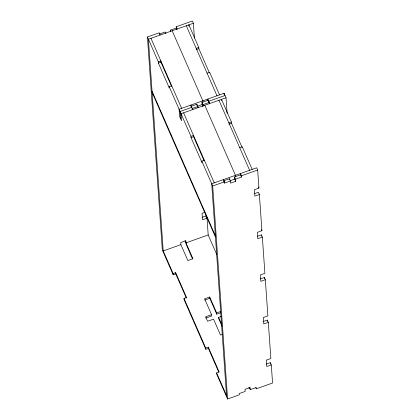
<?xml version="1.0" encoding="UTF-8"?>
<svg xmlns="http://www.w3.org/2000/svg" width="420" height="420" viewBox="0 0 420 420"><rect width="100%" height="100%" fill="white"/><g stroke="black" fill="none" stroke-linecap="round" stroke-linejoin="round"><path stroke-width="0.63" d="M173.208 274.822L173.119 273.546L175.66 272.638L175.749 273.919L173.208 274.822L162.33 249.989L147.436 36.976L159.175 32.807L160.151 35.044M176.967 29.731L176.143 26.78L192.407 21L193.389 23.236L194.428 38.11M159.264 34.083L165.202 31.973L165.937 33.652M170.405 31.763L170.294 30.167L176.232 28.056M193.389 23.236L148.412 39.212L163.306 252.221M171.728 85.748L169.186 86.646L169.276 87.927L158.398 63.089L158.309 61.813L160.85 60.91L160.944 62.186L171.565 86.431M196.214 48.347L198.76 47.444L188.864 24.843L188.953 26.135M158.398 63.089L160.944 62.186M196.303 49.623L198.849 48.72L198.76 47.444M207.091 73.185L209.638 72.277L219.534 94.878M224.059 93.272L179.088 109.247L179.582 116.351L181.54 120.818L181.041 113.72L226.018 97.739L224.059 93.272L224.154 94.568M198.324 107.599L196.854 104.244L190.916 106.355L190.827 105.079L192.78 109.547M202.828 106.244L202.094 104.57L201.947 102.438L207.884 100.328L207.795 99.047L209.753 103.52M191.803 107.315L180.065 111.484L180.563 118.582M225.041 95.508L208.777 101.283L208.866 102.564L202.923 104.675L203.039 106.27M197.568 106.176L202.094 104.57M191.893 108.591L197.831 106.481L197.909 107.546M204.356 160.251L201.821 161.154L201.91 162.43L191.032 137.597L190.942 136.316L193.478 135.418M228.847 122.855L231.394 121.947L221.492 99.351L221.582 100.642M191.032 137.597L193.578 136.694L193.489 135.413M228.937 124.131L231.483 123.228L231.394 121.947M239.72 147.688L242.267 146.785L252.168 169.386M229.483 178.752L223.545 180.863L224.522 183.099L230.465 180.989L229.483 178.752L229.561 179.818M235.704 181.309L234.728 179.072L234.575 176.946L240.518 174.835L240.429 173.554L241.406 175.791L241.495 177.067L235.557 179.177L235.704 181.309L230.612 183.12L230.465 180.989M266.359 364.088L270.322 362.681L271.299 364.917L272.564 383.024L256.3 388.799L256.211 387.524L250.273 389.634L250.121 387.503L245.033 389.314L245.18 391.44L239.243 393.55L239.332 394.832L227.593 399L212.693 185.992L224.432 181.818L223.456 179.587M241.406 175.791L257.67 170.011L256.694 167.779L211.717 183.755L226.611 396.764M230.202 180.684L234.728 179.072M257.67 170.011L258.935 188.118L254.41 189.725L254.856 196.119L259.387 194.507L258.405 192.276L254.447 193.683M204.871 212.352L202.046 213.355L202.493 219.749L207.018 218.138L206.036 215.906L202.078 217.313M192.523 258.851L186.081 244.136L185.84 240.723L180.747 242.534L180.899 244.666L163.217 250.945L173.119 273.546M185.987 242.855L208.194 234.969L207.018 218.138M259.387 194.507L261.917 230.722L257.392 232.328L257.838 238.718L262.363 237.111L261.382 234.875L257.423 236.282M205.837 349.33L205.748 348.049L208.294 347.146L208.383 348.427L205.837 349.33L184.081 299.659L183.992 298.379L186.538 297.476L175.66 272.638M260.405 278.885L264.364 277.478L265.34 279.715L267.876 315.924L263.351 317.531L263.797 323.925L268.322 322.313L267.341 320.082L263.382 321.489M220.91 312.69L216.752 314.171L216.662 312.889L209.701 296.998L204.608 298.804L211.57 314.701L211.659 315.977L205.721 318.087M204.697 300.085L209.79 298.274L209.701 296.998M265.34 279.715L260.815 281.321L260.368 274.932L264.894 273.32L262.363 237.111M211.57 314.701L205.632 316.811L207.59 321.279L213.528 319.169L220.49 335.066L222.185 334.462M216.662 312.889L220.82 311.414M222.059 326.293L218.71 318.638L218.621 317.363L220.994 316.517M227.593 399L216.715 374.162L216.626 372.887L219.172 371.983L208.294 347.146M271.299 364.917L266.774 366.524L266.327 360.134L270.853 358.528L268.322 322.313M198.849 48.72L209.47 72.965M231.483 123.228L242.099 147.472M258.447 187L258.935 188.118M186.307 25.751L216.988 95.781M218.941 100.254L249.622 170.289M176.143 26.78L177.125 29.012M207.884 100.328L209.354 103.682M240.518 174.835L241.495 177.067M261.429 229.603L261.917 230.722M172.163 30.776L202.839 100.811L202.928 102.086M204.797 105.278L235.468 175.319L235.557 176.594M170.294 30.167L170.783 31.285M201.947 102.438L203.416 105.788M234.575 176.946L235.557 179.177M150.948 38.309L181.629 108.344M183.582 112.817L214.263 182.852M193.578 136.694L204.194 160.939M147.436 36.976L158.309 61.813M169.186 86.646L190.942 136.316M201.821 161.154L212.693 185.992M152.045 91.187L215.35 235.73M152.135 92.463L215.439 237.006M208.194 234.969L216.862 254.762M255.811 387.681L256.3 388.799M185.01 240.618L192.948 258.752L187.861 260.558L180.899 244.666M218.621 317.363L221.97 325.017M250.273 389.634L249.291 387.397L249.38 388.673L248.866 387.497M209.79 298.274L216.752 314.171M175.749 273.919L186.37 298.163M208.383 348.427L218.741 372.078M183.992 298.379L205.748 348.049M216.626 372.887L226.522 395.488M261.382 234.875L261.476 236.171M264.364 277.478L264.453 278.77M267.341 320.082L267.435 321.373M270.322 362.681L270.412 363.977M226.018 97.739L227.11 113.332M224.432 181.818L224.522 183.099M206.036 215.906L206.131 217.198M196.854 104.244L196.928 105.31"/></g></svg>
